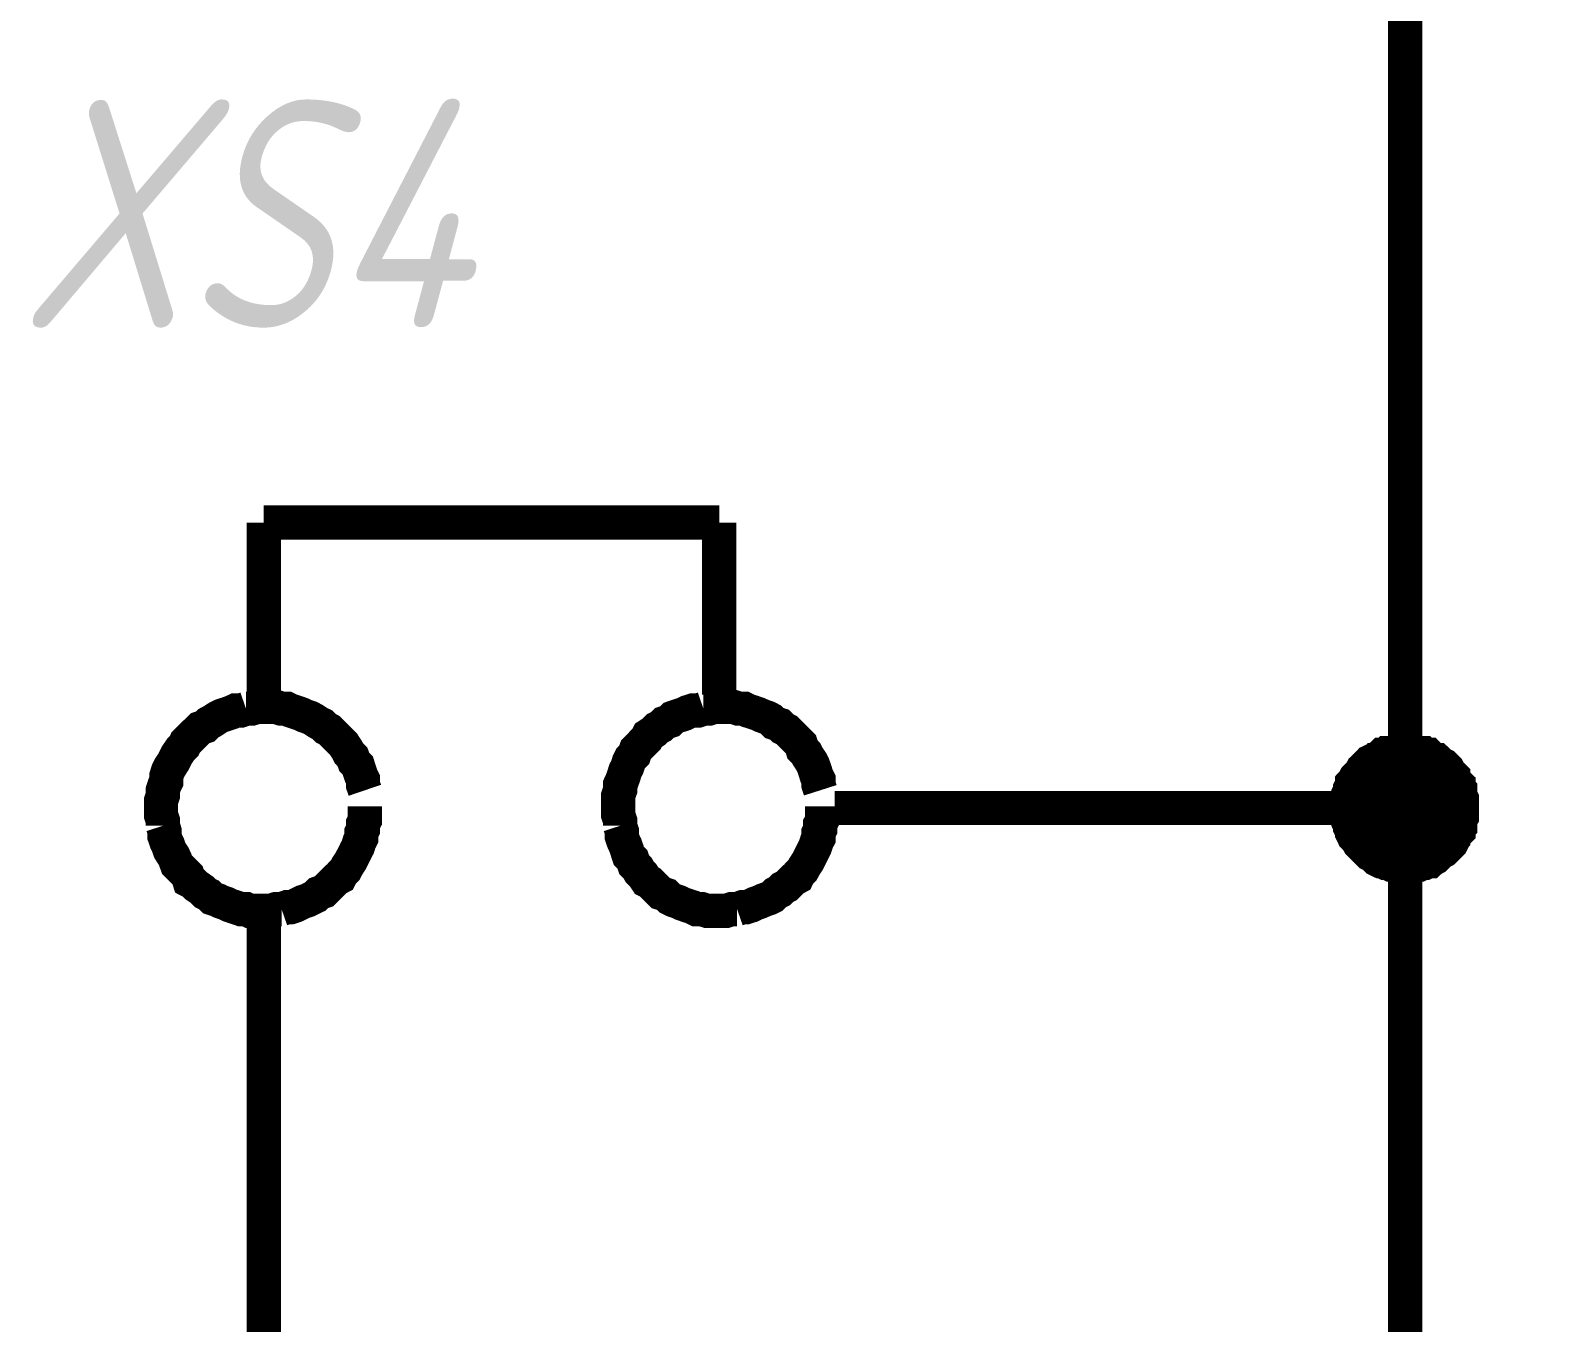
# Model space of a CAD drawing. Extents: x 196 to 1101, y 70 to 664.
# Drawn here: x 455 to 468.4, y 301.67 to 312.99 of the extents above; entities that cross this region are included whole.
import ezdxf

# ---------------------------------------------------------------- set-up
doc = ezdxf.new("R2010")
doc.units = 0
doc.header["$MEASUREMENT"] = 0
doc.layers.add('Sheet', color=255, linetype='CONTINUOUS')
doc.styles.add('GOST type A0', font='', dxfattribs={"oblique": 15, "height": 3.5})
doc.styles.get('GOST type A0').set_extended_font_data('GOST type A')

msp = doc.modelspace()

# ---------------------------------------------------------------- linework, layer by layer
at = {"layer": 'Sheet', "const_width": 0.3}
for points in [[(464.546, 291.176), (467.046, 291.176), (467.046, 306.182), (467.046, 321.172), (467.046, 336.177)], [(457.046, 307.176), (457.046, 308.683)], [(457.046, 308.683), (461.036, 308.683)], [(461.036, 308.683), (461.036, 307.176)], [(456.89, 307.052), (456.844, 307.036), (456.797, 307.036), (456.766, 307.021), (456.72, 307.005), (456.673, 306.99), (456.642, 306.974), (456.595, 306.943), (456.564, 306.927), (456.533, 306.896), (456.487, 306.881), (456.456, 306.85), (456.424, 306.819), (456.393, 306.788), (456.362, 306.757), (456.347, 306.725), (456.316, 306.694), (456.285, 306.648), (456.269, 306.617), (456.254, 306.586), (456.223, 306.539), (456.207, 306.508), (456.192, 306.461), (456.192, 306.415), (456.176, 306.384), (456.161, 306.337), (456.161, 306.291), (456.145, 306.244), (456.145, 306.213), (456.145, 306.166), (456.145, 306.12), (456.161, 306.073), (456.161, 306.026)], [(457.931, 306.337), (457.915, 306.384), (457.915, 306.43), (457.9, 306.461), (457.884, 306.508), (457.869, 306.555), (457.838, 306.586), (457.822, 306.632), (457.791, 306.663), (457.775, 306.694), (457.744, 306.741), (457.713, 306.772), (457.682, 306.803), (457.651, 306.834), (457.62, 306.865), (457.589, 306.881), (457.558, 306.912), (457.527, 306.927), (457.48, 306.958), (457.449, 306.974), (457.403, 306.99), (457.372, 307.005), (457.325, 307.021), (457.279, 307.036), (457.247, 307.052), (457.201, 307.052), (457.154, 307.067), (457.108, 307.067), (457.077, 307.067), (457.03, 307.067), (456.984, 307.067), (456.937, 307.052), (456.89, 307.052)], [(460.897, 307.052), (460.85, 307.036), (460.803, 307.036), (460.757, 307.021), (460.726, 307.005), (460.679, 306.99), (460.633, 306.974), (460.602, 306.943), (460.555, 306.927), (460.524, 306.896), (460.493, 306.881), (460.462, 306.85), (460.415, 306.819), (460.4, 306.788), (460.369, 306.757), (460.338, 306.725), (460.307, 306.694), (460.291, 306.648), (460.26, 306.617), (460.244, 306.586), (460.229, 306.539), (460.213, 306.508), (460.198, 306.461), (460.182, 306.415), (460.167, 306.384), (460.167, 306.337), (460.151, 306.291), (460.151, 306.244), (460.151, 306.213), (460.151, 306.166), (460.151, 306.12), (460.167, 306.073), (460.167, 306.026)], [(461.921, 306.337), (461.906, 306.384), (461.906, 306.43), (461.89, 306.461), (461.875, 306.508), (461.859, 306.555), (461.844, 306.586), (461.813, 306.632), (461.797, 306.663), (461.766, 306.694), (461.751, 306.741), (461.72, 306.772), (461.689, 306.803), (461.657, 306.834), (461.626, 306.865), (461.595, 306.881), (461.564, 306.912), (461.518, 306.927), (461.487, 306.958), (461.456, 306.974), (461.409, 306.99), (461.378, 307.005), (461.331, 307.021), (461.285, 307.036), (461.254, 307.052), (461.207, 307.052), (461.161, 307.067), (461.114, 307.067), (461.083, 307.067), (461.036, 307.067), (460.99, 307.067), (460.943, 307.052), (460.897, 307.052)], [(466.533, 306.182), (466.533, 306.213), (466.533, 306.228), (466.533, 306.259), (466.549, 306.291), (466.549, 306.306), (466.564, 306.337), (466.564, 306.353), (466.58, 306.384), (466.58, 306.399), (466.595, 306.415), (466.611, 306.446), (466.626, 306.461), (466.642, 306.477), (466.657, 306.492), (466.673, 306.524), (466.689, 306.539), (466.704, 306.555), (466.72, 306.57), (466.735, 306.586), (466.766, 306.601), (466.782, 306.601), (466.797, 306.617), (466.828, 306.632), (466.844, 306.648), (466.875, 306.648), (466.89, 306.663), (466.921, 306.663), (466.937, 306.663), (466.968, 306.679), (466.999, 306.679), (467.015, 306.679), (467.046, 306.679)], [(466.533, 306.182), (466.533, 306.213), (466.533, 306.228), (466.533, 306.259), (466.549, 306.291), (466.549, 306.306), (466.564, 306.337), (466.564, 306.353), (466.58, 306.384), (466.58, 306.399), (466.595, 306.415), (466.611, 306.446), (466.626, 306.461), (466.642, 306.477), (466.657, 306.492), (466.673, 306.524), (466.689, 306.539), (466.704, 306.555), (466.72, 306.57), (466.735, 306.586), (466.766, 306.601), (466.782, 306.601), (466.797, 306.617), (466.828, 306.632), (466.844, 306.648), (466.875, 306.648), (466.89, 306.663), (466.921, 306.663), (466.937, 306.663), (466.968, 306.679), (466.999, 306.679), (467.015, 306.679), (467.046, 306.679)], [(466.533, 306.182), (466.533, 306.213), (466.533, 306.228), (466.533, 306.259), (466.549, 306.291), (466.549, 306.306), (466.564, 306.337), (466.564, 306.353), (466.58, 306.384), (466.58, 306.399), (466.595, 306.415), (466.611, 306.446), (466.626, 306.461), (466.642, 306.477), (466.657, 306.492), (466.673, 306.524), (466.689, 306.539), (466.704, 306.555), (466.72, 306.57), (466.735, 306.586), (466.766, 306.601), (466.782, 306.601), (466.797, 306.617), (466.828, 306.632), (466.844, 306.648), (466.875, 306.648), (466.89, 306.663), (466.921, 306.663), (466.937, 306.663), (466.968, 306.679), (466.999, 306.679), (467.015, 306.679), (467.046, 306.679)], [(466.533, 306.182), (466.533, 306.213), (466.533, 306.228), (466.533, 306.259), (466.549, 306.291), (466.549, 306.306), (466.564, 306.337), (466.564, 306.353), (466.58, 306.384), (466.58, 306.399), (466.595, 306.415), (466.611, 306.446), (466.626, 306.461), (466.642, 306.477), (466.657, 306.492), (466.673, 306.524), (466.689, 306.539), (466.704, 306.555), (466.72, 306.57), (466.735, 306.586), (466.766, 306.601), (466.782, 306.601), (466.797, 306.617), (466.828, 306.632), (466.844, 306.648), (466.875, 306.648), (466.89, 306.663), (466.921, 306.663), (466.937, 306.663), (466.968, 306.679), (466.999, 306.679), (467.015, 306.679), (467.046, 306.679)], [(466.533, 306.182), (466.533, 306.213), (466.533, 306.228), (466.533, 306.259), (466.549, 306.291), (466.549, 306.306), (466.564, 306.337), (466.564, 306.353), (466.58, 306.384), (466.58, 306.399), (466.595, 306.415), (466.611, 306.446), (466.626, 306.461), (466.642, 306.477), (466.657, 306.492), (466.673, 306.524), (466.689, 306.539), (466.704, 306.555), (466.72, 306.57), (466.735, 306.586), (466.766, 306.601), (466.782, 306.601), (466.797, 306.617), (466.828, 306.632), (466.844, 306.648), (466.875, 306.648), (466.89, 306.663), (466.921, 306.663), (466.937, 306.663), (466.968, 306.679), (466.999, 306.679), (467.015, 306.679), (467.046, 306.679)], [(466.533, 306.182), (466.533, 306.213), (466.533, 306.228), (466.533, 306.259), (466.549, 306.291), (466.549, 306.306), (466.564, 306.337), (466.564, 306.353), (466.58, 306.384), (466.58, 306.399), (466.595, 306.415), (466.611, 306.446), (466.626, 306.461), (466.642, 306.477), (466.657, 306.492), (466.673, 306.524), (466.689, 306.539), (466.704, 306.555), (466.72, 306.57), (466.735, 306.586), (466.766, 306.601), (466.782, 306.601), (466.797, 306.617), (466.828, 306.632), (466.844, 306.648), (466.875, 306.648), (466.89, 306.663), (466.921, 306.663), (466.937, 306.663), (466.968, 306.679), (466.999, 306.679), (467.015, 306.679), (467.046, 306.679)], [(466.533, 306.182), (466.533, 306.213), (466.533, 306.228), (466.533, 306.259), (466.549, 306.291), (466.549, 306.306), (466.564, 306.337), (466.564, 306.353), (466.58, 306.384), (466.58, 306.399), (466.595, 306.415), (466.611, 306.446), (466.626, 306.461), (466.642, 306.477), (466.657, 306.492), (466.673, 306.524), (466.689, 306.539), (466.704, 306.555), (466.72, 306.57), (466.735, 306.586), (466.766, 306.601), (466.782, 306.601), (466.797, 306.617), (466.828, 306.632), (466.844, 306.648), (466.875, 306.648), (466.89, 306.663), (466.921, 306.663), (466.937, 306.663), (466.968, 306.679), (466.999, 306.679), (467.015, 306.679), (467.046, 306.679)], [(466.533, 306.182), (466.533, 306.213), (466.533, 306.228), (466.533, 306.259), (466.549, 306.291), (466.549, 306.306), (466.564, 306.337), (466.564, 306.353), (466.58, 306.384), (466.58, 306.399), (466.595, 306.415), (466.611, 306.446), (466.626, 306.461), (466.642, 306.477), (466.657, 306.492), (466.673, 306.524), (466.689, 306.539), (466.704, 306.555), (466.72, 306.57), (466.735, 306.586), (466.766, 306.601), (466.782, 306.601), (466.797, 306.617), (466.828, 306.632), (466.844, 306.648), (466.875, 306.648), (466.89, 306.663), (466.921, 306.663), (466.937, 306.663), (466.968, 306.679), (466.999, 306.679), (467.015, 306.679), (467.046, 306.679)], [(467.046, 306.679), (467.046, 306.679)], [(467.046, 306.679), (467.077, 306.679), (467.092, 306.679), (467.123, 306.679), (467.154, 306.663), (467.17, 306.663), (467.201, 306.663), (467.216, 306.648), (467.248, 306.648), (467.263, 306.632), (467.279, 306.617), (467.31, 306.601), (467.325, 306.601), (467.341, 306.586), (467.356, 306.57), (467.387, 306.555), (467.403, 306.539), (467.418, 306.524), (467.434, 306.492), (467.449, 306.477), (467.465, 306.461), (467.465, 306.446), (467.48, 306.415), (467.496, 306.399), (467.512, 306.384), (467.512, 306.353), (467.527, 306.337), (467.527, 306.306), (467.527, 306.291), (467.543, 306.259), (467.543, 306.228), (467.543, 306.213), (467.543, 306.182)], [(467.046, 306.679), (467.046, 306.679)], [(467.046, 306.679), (467.077, 306.679), (467.092, 306.679), (467.123, 306.679), (467.154, 306.663), (467.17, 306.663), (467.201, 306.663), (467.216, 306.648), (467.248, 306.648), (467.263, 306.632), (467.279, 306.617), (467.31, 306.601), (467.325, 306.601), (467.341, 306.586), (467.356, 306.57), (467.387, 306.555), (467.403, 306.539), (467.418, 306.524), (467.434, 306.492), (467.449, 306.477), (467.465, 306.461), (467.465, 306.446), (467.48, 306.415), (467.496, 306.399), (467.512, 306.384), (467.512, 306.353), (467.527, 306.337), (467.527, 306.306), (467.527, 306.291), (467.543, 306.259), (467.543, 306.228), (467.543, 306.213), (467.543, 306.182)], [(467.046, 306.679), (467.046, 306.679)], [(467.046, 306.679), (467.077, 306.679), (467.092, 306.679), (467.123, 306.679), (467.154, 306.663), (467.17, 306.663), (467.201, 306.663), (467.216, 306.648), (467.248, 306.648), (467.263, 306.632), (467.279, 306.617), (467.31, 306.601), (467.325, 306.601), (467.341, 306.586), (467.356, 306.57), (467.387, 306.555), (467.403, 306.539), (467.418, 306.524), (467.434, 306.492), (467.449, 306.477), (467.465, 306.461), (467.465, 306.446), (467.48, 306.415), (467.496, 306.399), (467.512, 306.384), (467.512, 306.353), (467.527, 306.337), (467.527, 306.306), (467.527, 306.291), (467.543, 306.259), (467.543, 306.228), (467.543, 306.213), (467.543, 306.182)], [(467.046, 306.679), (467.046, 306.679)], [(467.046, 306.679), (467.077, 306.679), (467.092, 306.679), (467.123, 306.679), (467.154, 306.663), (467.17, 306.663), (467.201, 306.663), (467.216, 306.648), (467.248, 306.648), (467.263, 306.632), (467.279, 306.617), (467.31, 306.601), (467.325, 306.601), (467.341, 306.586), (467.356, 306.57), (467.387, 306.555), (467.403, 306.539), (467.418, 306.524), (467.434, 306.492), (467.449, 306.477), (467.465, 306.461), (467.465, 306.446), (467.48, 306.415), (467.496, 306.399), (467.512, 306.384), (467.512, 306.353), (467.527, 306.337), (467.527, 306.306), (467.527, 306.291), (467.543, 306.259), (467.543, 306.228), (467.543, 306.213), (467.543, 306.182)], [(467.046, 306.679), (467.046, 306.679)], [(467.046, 306.679), (467.077, 306.679), (467.092, 306.679), (467.123, 306.679), (467.154, 306.663), (467.17, 306.663), (467.201, 306.663), (467.216, 306.648), (467.248, 306.648), (467.263, 306.632), (467.279, 306.617), (467.31, 306.601), (467.325, 306.601), (467.341, 306.586), (467.356, 306.57), (467.387, 306.555), (467.403, 306.539), (467.418, 306.524), (467.434, 306.492), (467.449, 306.477), (467.465, 306.461), (467.465, 306.446), (467.48, 306.415), (467.496, 306.399), (467.512, 306.384), (467.512, 306.353), (467.527, 306.337), (467.527, 306.306), (467.527, 306.291), (467.543, 306.259), (467.543, 306.228), (467.543, 306.213), (467.543, 306.182)], [(467.046, 306.679), (467.046, 306.679)], [(467.046, 306.679), (467.077, 306.679), (467.092, 306.679), (467.123, 306.679), (467.154, 306.663), (467.17, 306.663), (467.201, 306.663), (467.216, 306.648), (467.248, 306.648), (467.263, 306.632), (467.279, 306.617), (467.31, 306.601), (467.325, 306.601), (467.341, 306.586), (467.356, 306.57), (467.387, 306.555), (467.403, 306.539), (467.418, 306.524), (467.434, 306.492), (467.449, 306.477), (467.465, 306.461), (467.465, 306.446), (467.48, 306.415), (467.496, 306.399), (467.512, 306.384), (467.512, 306.353), (467.527, 306.337), (467.527, 306.306), (467.527, 306.291), (467.543, 306.259), (467.543, 306.228), (467.543, 306.213), (467.543, 306.182)], [(467.046, 306.679), (467.046, 306.679)], [(467.046, 306.679), (467.077, 306.679), (467.092, 306.679), (467.123, 306.679), (467.154, 306.663), (467.17, 306.663), (467.201, 306.663), (467.216, 306.648), (467.248, 306.648), (467.263, 306.632), (467.279, 306.617), (467.31, 306.601), (467.325, 306.601), (467.341, 306.586), (467.356, 306.57), (467.387, 306.555), (467.403, 306.539), (467.418, 306.524), (467.434, 306.492), (467.449, 306.477), (467.465, 306.461), (467.465, 306.446), (467.48, 306.415), (467.496, 306.399), (467.512, 306.384), (467.512, 306.353), (467.527, 306.337), (467.527, 306.306), (467.527, 306.291), (467.543, 306.259), (467.543, 306.228), (467.543, 306.213), (467.543, 306.182)], [(467.046, 306.679), (467.046, 306.679)], [(467.046, 306.679), (467.077, 306.679), (467.092, 306.679), (467.123, 306.679), (467.154, 306.663), (467.17, 306.663), (467.201, 306.663), (467.216, 306.648), (467.248, 306.648), (467.263, 306.632), (467.279, 306.617), (467.31, 306.601), (467.325, 306.601), (467.341, 306.586), (467.356, 306.57), (467.387, 306.555), (467.403, 306.539), (467.418, 306.524), (467.434, 306.492), (467.449, 306.477), (467.465, 306.461), (467.465, 306.446), (467.48, 306.415), (467.496, 306.399), (467.512, 306.384), (467.512, 306.353), (467.527, 306.337), (467.527, 306.306), (467.527, 306.291), (467.543, 306.259), (467.543, 306.228), (467.543, 306.213), (467.543, 306.182)], [(457.201, 305.296), (457.247, 305.312), (457.279, 305.312), (457.325, 305.327), (457.356, 305.343), (457.387, 305.359), (457.434, 305.374), (457.465, 305.39), (457.496, 305.405), (457.527, 305.436), (457.574, 305.452), (457.605, 305.483), (457.62, 305.498), (457.651, 305.529), (457.682, 305.56), (457.713, 305.576), (457.729, 305.607), (457.76, 305.638), (457.775, 305.669), (457.806, 305.716), (457.822, 305.747), (457.838, 305.778), (457.853, 305.809), (457.869, 305.84), (457.884, 305.887), (457.9, 305.918), (457.9, 305.964), (457.915, 305.995), (457.915, 306.042), (457.931, 306.073), (457.931, 306.12), (457.931, 306.151), (457.931, 306.197)], [(461.192, 305.296), (461.238, 305.312), (461.269, 305.312), (461.316, 305.327), (461.347, 305.343), (461.393, 305.359), (461.425, 305.374), (461.471, 305.39), (461.502, 305.405), (461.533, 305.436), (461.564, 305.452), (461.595, 305.483), (461.626, 305.498), (461.657, 305.529), (461.689, 305.56), (461.72, 305.576), (461.735, 305.607), (461.766, 305.638), (461.782, 305.669), (461.813, 305.716), (461.828, 305.747), (461.844, 305.778), (461.859, 305.809), (461.875, 305.84), (461.89, 305.887), (461.906, 305.918), (461.906, 305.964), (461.921, 305.995), (461.921, 306.042), (461.937, 306.073), (461.937, 306.12), (461.937, 306.151), (461.937, 306.197)], [(462.046, 306.182), (464.546, 306.182)], [(464.546, 306.182), (467.046, 306.182)], [(467.046, 305.669), (467.015, 305.669), (466.999, 305.669), (466.968, 305.669), (466.937, 305.685), (466.921, 305.685), (466.89, 305.7), (466.875, 305.7), (466.844, 305.716), (466.828, 305.716), (466.797, 305.731), (466.782, 305.747), (466.766, 305.762), (466.735, 305.778), (466.72, 305.793), (466.704, 305.809), (466.689, 305.825), (466.673, 305.84), (466.657, 305.856), (466.642, 305.871), (466.626, 305.902), (466.611, 305.918), (466.595, 305.933), (466.58, 305.964), (466.58, 305.98), (466.564, 306.011), (466.564, 306.026), (466.549, 306.058), (466.549, 306.073), (466.533, 306.104), (466.533, 306.135), (466.533, 306.151), (466.533, 306.182)], [(466.533, 306.182), (466.533, 306.182)], [(467.046, 305.669), (467.015, 305.669), (466.999, 305.669), (466.968, 305.669), (466.937, 305.685), (466.921, 305.685), (466.89, 305.7), (466.875, 305.7), (466.844, 305.716), (466.828, 305.716), (466.797, 305.731), (466.782, 305.747), (466.766, 305.762), (466.735, 305.778), (466.72, 305.793), (466.704, 305.809), (466.689, 305.825), (466.673, 305.84), (466.657, 305.856), (466.642, 305.871), (466.626, 305.902), (466.611, 305.918), (466.595, 305.933), (466.58, 305.964), (466.58, 305.98), (466.564, 306.011), (466.564, 306.026), (466.549, 306.058), (466.549, 306.073), (466.533, 306.104), (466.533, 306.135), (466.533, 306.151), (466.533, 306.182)], [(466.533, 306.182), (466.533, 306.182)], [(467.046, 305.669), (467.015, 305.669), (466.999, 305.669), (466.968, 305.669), (466.937, 305.685), (466.921, 305.685), (466.89, 305.7), (466.875, 305.7), (466.844, 305.716), (466.828, 305.716), (466.797, 305.731), (466.782, 305.747), (466.766, 305.762), (466.735, 305.778), (466.72, 305.793), (466.704, 305.809), (466.689, 305.825), (466.673, 305.84), (466.657, 305.856), (466.642, 305.871), (466.626, 305.902), (466.611, 305.918), (466.595, 305.933), (466.58, 305.964), (466.58, 305.98), (466.564, 306.011), (466.564, 306.026), (466.549, 306.058), (466.549, 306.073), (466.533, 306.104), (466.533, 306.135), (466.533, 306.151), (466.533, 306.182)], [(466.533, 306.182), (466.533, 306.182)], [(467.046, 305.669), (467.015, 305.669), (466.999, 305.669), (466.968, 305.669), (466.937, 305.685), (466.921, 305.685), (466.89, 305.7), (466.875, 305.7), (466.844, 305.716), (466.828, 305.716), (466.797, 305.731), (466.782, 305.747), (466.766, 305.762), (466.735, 305.778), (466.72, 305.793), (466.704, 305.809), (466.689, 305.825), (466.673, 305.84), (466.657, 305.856), (466.642, 305.871), (466.626, 305.902), (466.611, 305.918), (466.595, 305.933), (466.58, 305.964), (466.58, 305.98), (466.564, 306.011), (466.564, 306.026), (466.549, 306.058), (466.549, 306.073), (466.533, 306.104), (466.533, 306.135), (466.533, 306.151), (466.533, 306.182)], [(466.533, 306.182), (466.533, 306.182)], [(467.046, 305.669), (467.015, 305.669), (466.999, 305.669), (466.968, 305.669), (466.937, 305.685), (466.921, 305.685), (466.89, 305.7), (466.875, 305.7), (466.844, 305.716), (466.828, 305.716), (466.797, 305.731), (466.782, 305.747), (466.766, 305.762), (466.735, 305.778), (466.72, 305.793), (466.704, 305.809), (466.689, 305.825), (466.673, 305.84), (466.657, 305.856), (466.642, 305.871), (466.626, 305.902), (466.611, 305.918), (466.595, 305.933), (466.58, 305.964), (466.58, 305.98), (466.564, 306.011), (466.564, 306.026), (466.549, 306.058), (466.549, 306.073), (466.533, 306.104), (466.533, 306.135), (466.533, 306.151), (466.533, 306.182)], [(466.533, 306.182), (466.533, 306.182)], [(467.046, 305.669), (467.015, 305.669), (466.999, 305.669), (466.968, 305.669), (466.937, 305.685), (466.921, 305.685), (466.89, 305.7), (466.875, 305.7), (466.844, 305.716), (466.828, 305.716), (466.797, 305.731), (466.782, 305.747), (466.766, 305.762), (466.735, 305.778), (466.72, 305.793), (466.704, 305.809), (466.689, 305.825), (466.673, 305.84), (466.657, 305.856), (466.642, 305.871), (466.626, 305.902), (466.611, 305.918), (466.595, 305.933), (466.58, 305.964), (466.58, 305.98), (466.564, 306.011), (466.564, 306.026), (466.549, 306.058), (466.549, 306.073), (466.533, 306.104), (466.533, 306.135), (466.533, 306.151), (466.533, 306.182)], [(466.533, 306.182), (466.533, 306.182)], [(467.046, 305.669), (467.015, 305.669), (466.999, 305.669), (466.968, 305.669), (466.937, 305.685), (466.921, 305.685), (466.89, 305.7), (466.875, 305.7), (466.844, 305.716), (466.828, 305.716), (466.797, 305.731), (466.782, 305.747), (466.766, 305.762), (466.735, 305.778), (466.72, 305.793), (466.704, 305.809), (466.689, 305.825), (466.673, 305.84), (466.657, 305.856), (466.642, 305.871), (466.626, 305.902), (466.611, 305.918), (466.595, 305.933), (466.58, 305.964), (466.58, 305.98), (466.564, 306.011), (466.564, 306.026), (466.549, 306.058), (466.549, 306.073), (466.533, 306.104), (466.533, 306.135), (466.533, 306.151), (466.533, 306.182)], [(466.533, 306.182), (466.533, 306.182)], [(467.046, 305.669), (467.015, 305.669), (466.999, 305.669), (466.968, 305.669), (466.937, 305.685), (466.921, 305.685), (466.89, 305.7), (466.875, 305.7), (466.844, 305.716), (466.828, 305.716), (466.797, 305.731), (466.782, 305.747), (466.766, 305.762), (466.735, 305.778), (466.72, 305.793), (466.704, 305.809), (466.689, 305.825), (466.673, 305.84), (466.657, 305.856), (466.642, 305.871), (466.626, 305.902), (466.611, 305.918), (466.595, 305.933), (466.58, 305.964), (466.58, 305.98), (466.564, 306.011), (466.564, 306.026), (466.549, 306.058), (466.549, 306.073), (466.533, 306.104), (466.533, 306.135), (466.533, 306.151), (466.533, 306.182)], [(466.533, 306.182), (466.533, 306.182)], [(467.543, 306.182), (467.543, 306.151), (467.543, 306.135), (467.543, 306.104), (467.527, 306.073), (467.527, 306.058), (467.527, 306.026), (467.512, 306.011), (467.512, 305.98), (467.496, 305.964), (467.48, 305.933), (467.465, 305.918), (467.465, 305.902), (467.449, 305.871), (467.434, 305.856), (467.418, 305.84), (467.403, 305.825), (467.387, 305.809), (467.356, 305.793), (467.341, 305.778), (467.325, 305.762), (467.31, 305.747), (467.279, 305.731), (467.263, 305.716), (467.248, 305.716), (467.216, 305.7), (467.201, 305.7), (467.17, 305.685), (467.154, 305.685), (467.123, 305.669), (467.092, 305.669), (467.077, 305.669), (467.046, 305.669)], [(467.543, 306.182), (467.543, 306.151), (467.543, 306.135), (467.543, 306.104), (467.527, 306.073), (467.527, 306.058), (467.527, 306.026), (467.512, 306.011), (467.512, 305.98), (467.496, 305.964), (467.48, 305.933), (467.465, 305.918), (467.465, 305.902), (467.449, 305.871), (467.434, 305.856), (467.418, 305.84), (467.403, 305.825), (467.387, 305.809), (467.356, 305.793), (467.341, 305.778), (467.325, 305.762), (467.31, 305.747), (467.279, 305.731), (467.263, 305.716), (467.248, 305.716), (467.216, 305.7), (467.201, 305.7), (467.17, 305.685), (467.154, 305.685), (467.123, 305.669), (467.092, 305.669), (467.077, 305.669), (467.046, 305.669)], [(467.543, 306.182), (467.543, 306.151), (467.543, 306.135), (467.543, 306.104), (467.527, 306.073), (467.527, 306.058), (467.527, 306.026), (467.512, 306.011), (467.512, 305.98), (467.496, 305.964), (467.48, 305.933), (467.465, 305.918), (467.465, 305.902), (467.449, 305.871), (467.434, 305.856), (467.418, 305.84), (467.403, 305.825), (467.387, 305.809), (467.356, 305.793), (467.341, 305.778), (467.325, 305.762), (467.31, 305.747), (467.279, 305.731), (467.263, 305.716), (467.248, 305.716), (467.216, 305.7), (467.201, 305.7), (467.17, 305.685), (467.154, 305.685), (467.123, 305.669), (467.092, 305.669), (467.077, 305.669), (467.046, 305.669)], [(467.543, 306.182), (467.543, 306.151), (467.543, 306.135), (467.543, 306.104), (467.527, 306.073), (467.527, 306.058), (467.527, 306.026), (467.512, 306.011), (467.512, 305.98), (467.496, 305.964), (467.48, 305.933), (467.465, 305.918), (467.465, 305.902), (467.449, 305.871), (467.434, 305.856), (467.418, 305.84), (467.403, 305.825), (467.387, 305.809), (467.356, 305.793), (467.341, 305.778), (467.325, 305.762), (467.31, 305.747), (467.279, 305.731), (467.263, 305.716), (467.248, 305.716), (467.216, 305.7), (467.201, 305.7), (467.17, 305.685), (467.154, 305.685), (467.123, 305.669), (467.092, 305.669), (467.077, 305.669), (467.046, 305.669)], [(467.543, 306.182), (467.543, 306.151), (467.543, 306.135), (467.543, 306.104), (467.527, 306.073), (467.527, 306.058), (467.527, 306.026), (467.512, 306.011), (467.512, 305.98), (467.496, 305.964), (467.48, 305.933), (467.465, 305.918), (467.465, 305.902), (467.449, 305.871), (467.434, 305.856), (467.418, 305.84), (467.403, 305.825), (467.387, 305.809), (467.356, 305.793), (467.341, 305.778), (467.325, 305.762), (467.31, 305.747), (467.279, 305.731), (467.263, 305.716), (467.248, 305.716), (467.216, 305.7), (467.201, 305.7), (467.17, 305.685), (467.154, 305.685), (467.123, 305.669), (467.092, 305.669), (467.077, 305.669), (467.046, 305.669)], [(467.543, 306.182), (467.543, 306.151), (467.543, 306.135), (467.543, 306.104), (467.527, 306.073), (467.527, 306.058), (467.527, 306.026), (467.512, 306.011), (467.512, 305.98), (467.496, 305.964), (467.48, 305.933), (467.465, 305.918), (467.465, 305.902), (467.449, 305.871), (467.434, 305.856), (467.418, 305.84), (467.403, 305.825), (467.387, 305.809), (467.356, 305.793), (467.341, 305.778), (467.325, 305.762), (467.31, 305.747), (467.279, 305.731), (467.263, 305.716), (467.248, 305.716), (467.216, 305.7), (467.201, 305.7), (467.17, 305.685), (467.154, 305.685), (467.123, 305.669), (467.092, 305.669), (467.077, 305.669), (467.046, 305.669)], [(467.543, 306.182), (467.543, 306.151), (467.543, 306.135), (467.543, 306.104), (467.527, 306.073), (467.527, 306.058), (467.527, 306.026), (467.512, 306.011), (467.512, 305.98), (467.496, 305.964), (467.48, 305.933), (467.465, 305.918), (467.465, 305.902), (467.449, 305.871), (467.434, 305.856), (467.418, 305.84), (467.403, 305.825), (467.387, 305.809), (467.356, 305.793), (467.341, 305.778), (467.325, 305.762), (467.31, 305.747), (467.279, 305.731), (467.263, 305.716), (467.248, 305.716), (467.216, 305.7), (467.201, 305.7), (467.17, 305.685), (467.154, 305.685), (467.123, 305.669), (467.092, 305.669), (467.077, 305.669), (467.046, 305.669)], [(467.543, 306.182), (467.543, 306.151), (467.543, 306.135), (467.543, 306.104), (467.527, 306.073), (467.527, 306.058), (467.527, 306.026), (467.512, 306.011), (467.512, 305.98), (467.496, 305.964), (467.48, 305.933), (467.465, 305.918), (467.465, 305.902), (467.449, 305.871), (467.434, 305.856), (467.418, 305.84), (467.403, 305.825), (467.387, 305.809), (467.356, 305.793), (467.341, 305.778), (467.325, 305.762), (467.31, 305.747), (467.279, 305.731), (467.263, 305.716), (467.248, 305.716), (467.216, 305.7), (467.201, 305.7), (467.17, 305.685), (467.154, 305.685), (467.123, 305.669), (467.092, 305.669), (467.077, 305.669), (467.046, 305.669)], [(467.543, 306.182), (467.543, 306.182), (467.543, 306.182), (467.543, 306.182), (467.543, 306.182), (467.543, 306.182), (467.543, 306.182), (467.543, 306.182), (467.543, 306.182), (467.543, 306.182), (467.543, 306.182), (467.543, 306.182), (467.543, 306.182), (467.543, 306.182), (467.543, 306.182), (467.543, 306.182), (467.543, 306.182), (467.543, 306.182), (467.543, 306.182), (467.543, 306.182), (467.543, 306.182), (467.543, 306.182), (467.543, 306.182), (467.543, 306.182), (467.543, 306.182), (467.543, 306.182), (467.543, 306.182), (467.543, 306.182), (467.543, 306.182), (467.543, 306.182), (467.543, 306.182), (467.543, 306.182), (467.543, 306.182)], [(467.543, 306.182), (467.543, 306.182)], [(467.543, 306.182), (467.543, 306.182), (467.543, 306.182), (467.543, 306.182), (467.543, 306.182), (467.543, 306.182), (467.543, 306.182), (467.543, 306.182), (467.543, 306.182), (467.543, 306.182), (467.543, 306.182), (467.543, 306.182), (467.543, 306.182), (467.543, 306.182), (467.543, 306.182), (467.543, 306.182), (467.543, 306.182), (467.543, 306.182), (467.543, 306.182), (467.543, 306.182), (467.543, 306.182), (467.543, 306.182), (467.543, 306.182), (467.543, 306.182), (467.543, 306.182), (467.543, 306.182), (467.543, 306.182), (467.543, 306.182), (467.543, 306.182), (467.543, 306.182), (467.543, 306.182), (467.543, 306.182), (467.543, 306.182)], [(467.543, 306.182), (467.543, 306.182)], [(467.543, 306.182), (467.543, 306.182), (467.543, 306.182), (467.543, 306.182), (467.543, 306.182), (467.543, 306.182), (467.543, 306.182), (467.543, 306.182), (467.543, 306.182), (467.543, 306.182), (467.543, 306.182), (467.543, 306.182), (467.543, 306.182), (467.543, 306.182), (467.543, 306.182), (467.543, 306.182), (467.543, 306.182), (467.543, 306.182), (467.543, 306.182), (467.543, 306.182), (467.543, 306.182), (467.543, 306.182), (467.543, 306.182), (467.543, 306.182), (467.543, 306.182), (467.543, 306.182), (467.543, 306.182), (467.543, 306.182), (467.543, 306.182), (467.543, 306.182), (467.543, 306.182), (467.543, 306.182), (467.543, 306.182)], [(467.543, 306.182), (467.543, 306.182)], [(467.543, 306.182), (467.543, 306.182), (467.543, 306.182), (467.543, 306.182), (467.543, 306.182), (467.543, 306.182), (467.543, 306.182), (467.543, 306.182), (467.543, 306.182), (467.543, 306.182), (467.543, 306.182), (467.543, 306.182), (467.543, 306.182), (467.543, 306.182), (467.543, 306.182), (467.543, 306.182), (467.543, 306.182), (467.543, 306.182), (467.543, 306.182), (467.543, 306.182), (467.543, 306.182), (467.543, 306.182), (467.543, 306.182), (467.543, 306.182), (467.543, 306.182), (467.543, 306.182), (467.543, 306.182), (467.543, 306.182), (467.543, 306.182), (467.543, 306.182), (467.543, 306.182), (467.543, 306.182), (467.543, 306.182)], [(467.543, 306.182), (467.543, 306.182)], [(467.543, 306.182), (467.543, 306.182), (467.543, 306.182), (467.543, 306.182), (467.543, 306.182), (467.543, 306.182), (467.543, 306.182), (467.543, 306.182), (467.543, 306.182), (467.543, 306.182), (467.543, 306.182), (467.543, 306.182), (467.543, 306.182), (467.543, 306.182), (467.543, 306.182), (467.543, 306.182), (467.543, 306.182), (467.543, 306.182), (467.543, 306.182), (467.543, 306.182), (467.543, 306.182), (467.543, 306.182), (467.543, 306.182), (467.543, 306.182), (467.543, 306.182), (467.543, 306.182), (467.543, 306.182), (467.543, 306.182), (467.543, 306.182), (467.543, 306.182), (467.543, 306.182), (467.543, 306.182), (467.543, 306.182)], [(467.543, 306.182), (467.543, 306.182)], [(467.543, 306.182), (467.543, 306.182), (467.543, 306.182), (467.543, 306.182), (467.543, 306.182), (467.543, 306.182), (467.543, 306.182), (467.543, 306.182), (467.543, 306.182), (467.543, 306.182), (467.543, 306.182), (467.543, 306.182), (467.543, 306.182), (467.543, 306.182), (467.543, 306.182), (467.543, 306.182), (467.543, 306.182), (467.543, 306.182), (467.543, 306.182), (467.543, 306.182), (467.543, 306.182), (467.543, 306.182), (467.543, 306.182), (467.543, 306.182), (467.543, 306.182), (467.543, 306.182), (467.543, 306.182), (467.543, 306.182), (467.543, 306.182), (467.543, 306.182), (467.543, 306.182), (467.543, 306.182), (467.543, 306.182)], [(467.543, 306.182), (467.543, 306.182)], [(467.543, 306.182), (467.543, 306.182), (467.543, 306.182), (467.543, 306.182), (467.543, 306.182), (467.543, 306.182), (467.543, 306.182), (467.543, 306.182), (467.543, 306.182), (467.543, 306.182), (467.543, 306.182), (467.543, 306.182), (467.543, 306.182), (467.543, 306.182), (467.543, 306.182), (467.543, 306.182), (467.543, 306.182), (467.543, 306.182), (467.543, 306.182), (467.543, 306.182), (467.543, 306.182), (467.543, 306.182), (467.543, 306.182), (467.543, 306.182), (467.543, 306.182), (467.543, 306.182), (467.543, 306.182), (467.543, 306.182), (467.543, 306.182), (467.543, 306.182), (467.543, 306.182), (467.543, 306.182), (467.543, 306.182)], [(467.543, 306.182), (467.543, 306.182)], [(467.543, 306.182), (467.543, 306.182), (467.543, 306.182), (467.543, 306.182), (467.543, 306.182), (467.543, 306.182), (467.543, 306.182), (467.543, 306.182), (467.543, 306.182), (467.543, 306.182), (467.543, 306.182), (467.543, 306.182), (467.543, 306.182), (467.543, 306.182), (467.543, 306.182), (467.543, 306.182), (467.543, 306.182), (467.543, 306.182), (467.543, 306.182), (467.543, 306.182), (467.543, 306.182), (467.543, 306.182), (467.543, 306.182), (467.543, 306.182), (467.543, 306.182), (467.543, 306.182), (467.543, 306.182), (467.543, 306.182), (467.543, 306.182), (467.543, 306.182), (467.543, 306.182), (467.543, 306.182), (467.543, 306.182)], [(467.543, 306.182), (467.543, 306.182)], [(456.161, 306.026), (456.176, 305.98), (456.176, 305.933), (456.192, 305.887), (456.207, 305.856), (456.223, 305.809), (456.254, 305.762), (456.269, 305.731), (456.285, 305.685), (456.316, 305.654), (456.347, 305.623), (456.378, 305.592), (456.393, 305.545), (456.424, 305.529), (456.456, 305.498), (456.502, 305.467), (456.533, 305.436), (456.564, 305.421), (456.595, 305.39), (456.642, 305.374), (456.673, 305.359), (456.72, 305.343), (456.751, 305.327), (456.797, 305.312), (456.844, 305.296), (456.89, 305.296), (456.921, 305.281), (456.968, 305.281), (457.015, 305.281), (457.061, 305.281), (457.108, 305.281), (457.154, 305.296), (457.201, 305.296)], [(460.167, 306.026), (460.182, 305.98), (460.182, 305.933), (460.198, 305.887), (460.213, 305.856), (460.229, 305.809), (460.244, 305.762), (460.275, 305.731), (460.291, 305.685), (460.322, 305.654), (460.338, 305.623), (460.369, 305.592), (460.4, 305.545), (460.431, 305.529), (460.462, 305.498), (460.493, 305.467), (460.524, 305.436), (460.57, 305.421), (460.602, 305.39), (460.633, 305.374), (460.679, 305.359), (460.71, 305.343), (460.757, 305.327), (460.803, 305.312), (460.834, 305.296), (460.881, 305.296), (460.928, 305.281), (460.974, 305.281), (461.005, 305.281), (461.052, 305.281), (461.098, 305.281), (461.145, 305.296), (461.192, 305.296)], [(457.046, 305.172), (457.046, 302.671)], [(484.53, 298.679), (484.53, 298.679), (474.546, 298.679), (457.046, 298.679), (457.046, 302.671)]]:
    msp.add_lwpolyline(points, dxfattribs=at)
at = {"layer": 'Sheet', "const_width": 0.508}
msp.add_lwpolyline([(466.682, 306.183, 1), (467.19, 306.183, 1)], format="xyb", close=True, dxfattribs=at)

# ---------------------------------------------------------------- texts
at = {"layer": 'Sheet', "style": 'GOST type A0', "oblique": 15}
msp.add_text('XS4', height=2, dxfattribs=at).set_placement((454.887, 310.391))

doc.saveas('drawing.dxf')
